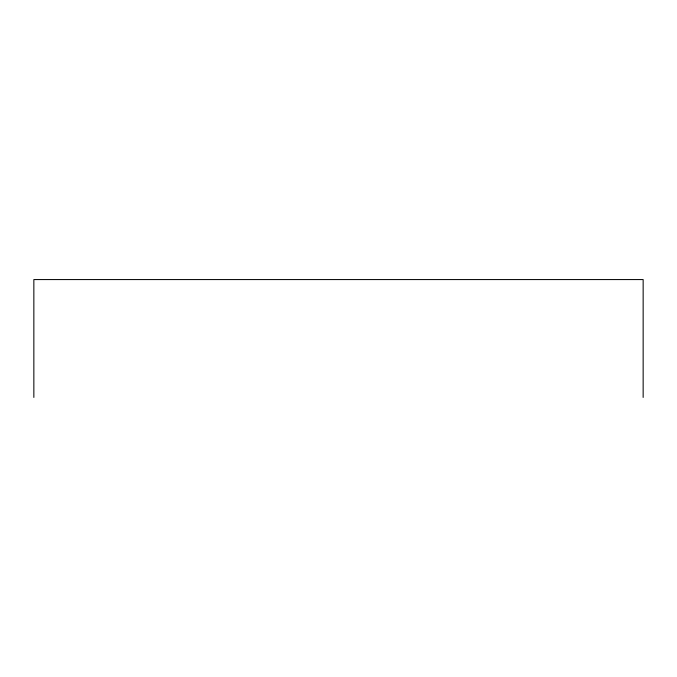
<?xml version="1.0" encoding="UTF-8"?>
<svg xmlns="http://www.w3.org/2000/svg" width="677" height="677" viewBox="0 0 677 677"><rect width="100%" height="100%" fill="white"/><g stroke="black" fill="none" stroke-linecap="round" stroke-linejoin="round"><path stroke-width="1.02" d="M643.15 397.433L643.15 279.567L33.85 279.567L33.85 397.433"/></g></svg>
